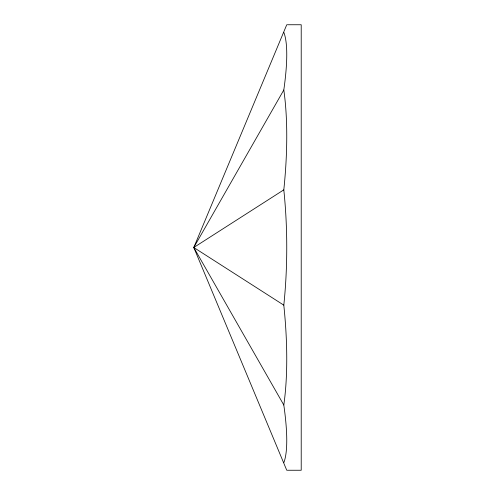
<?xml version="1.0" encoding="UTF-8"?>
<svg xmlns="http://www.w3.org/2000/svg" width="495" height="495" viewBox="0 0 495 495"><rect width="100%" height="100%" fill="white"/><g stroke="black" fill="none" stroke-linecap="round" stroke-linejoin="round"><path stroke-width="0.74" d="M286.747 470.25L193.786 247.5L286.747 24.75M283.802 89.991L193.786 247.5L283.802 405.009M287.36 24.75L301.214 24.75L301.214 470.25L287.36 470.25M283.808 189.839A208.649 75.525 90 0 1 283.808 305.161M283.808 32.317A208.574 37.75 -71.4 0 1 283.808 89.979A208.574 65.383 -79 0 1 283.808 189.845L193.786 247.5L283.802 305.149A208.574 65.383 79 0 1 283.808 405.028A208.574 37.75 71.4 0 1 283.808 462.683"/></g></svg>
